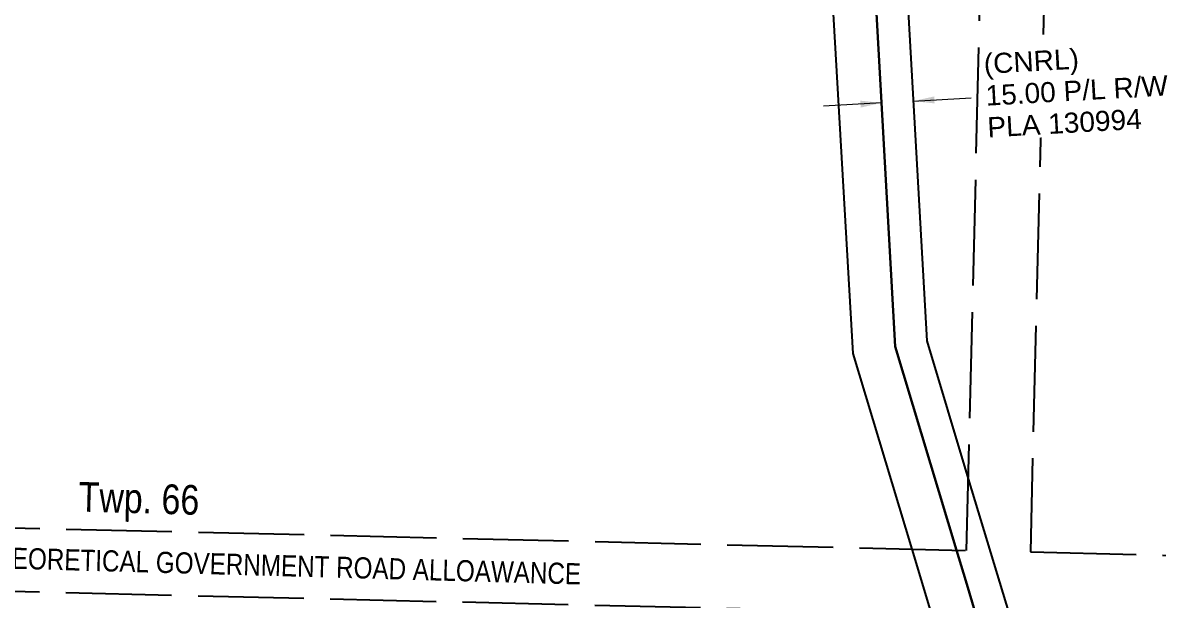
# Model space of a CAD drawing. Extents: x 380192 to 391966, y 6058532 to 6064394.
# Drawn here: x 387979 to 388516, y 6060129 to 6060401 of the extents above; entities that cross this region are included whole.
import ezdxf

# ---------------------------------------------------------------- set-up
doc = ezdxf.new("R2010")
doc.units = 0
doc.header["$LTSCALE"] = 5
doc.linetypes.add('foc-UNSURVEYED', pattern=[12.5, 10, -2.5])
for name, color, linetype in [('D-TXT', 6, 'Continuous'), ('F-RW', 190, 'Continuous'), ('L-USEC', 7, 'foc-UNSURVEYED')]:
    doc.layers.add(name, color=color, linetype=linetype)
doc.layers.add('F-RW-T', color=190, linetype='Continuous', lineweight=9)
doc.styles.add('80CG', font='ARIALN.TTF', dxfattribs={"height": 10})
doc.styles.add('80L', font='ARIALN.TTF', dxfattribs={"height": 10})
doc.styles.add('A80', font='arial.ttf', dxfattribs={"height": 9.5})
doc.dimstyles.new('Compass 5 000', dxfattribs={"dimscale": 5, "dimtxt": 9, "dimasz": 2, "dimexe": 0.2, "dimexo": 0.0625, "dimgap": 0.5, "dimtad": 0, "dimtih": 1, "dimtoh": 1, "dimzin": 0, "dimdsep": 46, "dimtxsty": '80CG', "dimcen": 0.1, "dimse1": 1, "dimse2": 1, "dimclrd": 256, "dimclrt": 256, "dimaunit": 1, "dimadec": 4, "dimazin": 0, "dimtfac": 0.06, "dimtofl": 0, "dimtmove": 0, "dimatfit": 1, "dimfxl": 0.2, "dimtolj": 1, "dimtzin": 0, "dimlwd": -1, "dimarcsym": 0})

msp = doc.modelspace()

# ---------------------------------------------------------------- linework, layer by layer
at = {"layer": 'F-RW', "flags": 128}
for points in [[(388341.99, 6060625.4), (388385.11, 6060623.88), (388385.96, 6060608.88), (388387.1, 6060588.82), (388388.23, 6060568.77), (388389.37, 6060548.72), (388406.19, 6060251.26), (388425.81, 6060186.14), (388445.21, 6060121.74), (388453.7, 6060093.58), (388457.81, 6060079.95), (388453.15, 6060071.57), (388421.58, 6060014.72), (388321.53, 6059834.58), (388319.82, 6059805.65), (388318.04, 6059777.31), (388316.78, 6059756.74), (388138.15, 6059598.47), (388113.21, 6059568.57), (387845.47, 6059331.44), (387784.22, 6059277.2)], [(387762.18, 6059277.72), (387823.43, 6059331.96), (388102.41, 6059579.05), (388128.51, 6059609.96), (388302.19, 6059763.88), (388303.87, 6059791.51), (388306.76, 6059838.89), (388422.37, 6060047.05), (388441.61, 6060081.69), (388429.43, 6060122.12), (388424.62, 6060138.08), (388420.28, 6060152.51), (388391.32, 6060248.63), (388374.36, 6060549.23), (388373.23, 6060569.28), (388372.1, 6060589.34), (388370.97, 6060609.37), (388341.63, 6060610.4)], [(388341.16, 6060590.4), (388371.58, 6060589.35), (388372.1, 6060589.34), (388373.23, 6060569.28), (388374.36, 6060549.23), (388391.32, 6060248.63), (388420.28, 6060152.51), (388424.62, 6060138.08), (388429.43, 6060122.12), (388441.61, 6060081.69), (388422.37, 6060047.05), (388306.76, 6059838.89), (388303.87, 6059791.51), (388302.19, 6059763.88), (388128.51, 6059609.96), (388102.41, 6059579.05), (387823.43, 6059331.96), (387762.18, 6059277.72)], [(387733.17, 6059278.41), (387746.5, 6059290.54), (387794.06, 6059332.66), (388088.07, 6059593.06), (388114.14, 6059623.94), (388282.74, 6059773.36), (388287.08, 6059844.63), (388420.03, 6060084.01), (388408.4, 6060122.62), (388399.24, 6060153.01), (388371.41, 6060245.38), (388353.84, 6060549.94), (388352.68, 6060569.99), (388340.69, 6060570.41)]]:
    msp.add_lwpolyline(points, dxfattribs=at)
at = {"layer": 'L-USEC'}
for p, q in [((388424.98, 6060152.4), (388444.59, 6060946.43)), ((388474.75, 6060945.71), (388455.13, 6060151.68)), ((387624.62, 6060171.38), (388424.98, 6060152.4)), ((388455.13, 6060151.68), (389245.43, 6060132.77)), ((388424.23, 6060122.24), (387623.87, 6060141.23))]:
    msp.add_line(p, q, dxfattribs=at)

# ---------------------------------------------------------------- texts
at = {"layer": 'D-TXT', "color": 3, "insert": (388005.59, 6060184.73), "char_height": 14, "attachment_point": 1, "rotation": 358.4139, "style": '80L'}
msp.add_mtext_dynamic_manual_height_columns('Twp. 66', width=56.4265, gutter_width=47.5, heights=[0], dxfattribs=at)

# ---------------------------------------------------------------- leaders
at = {"layer": 'F-RW-T'}
for points in [[(388384.83, 6060363.63), (388357.38, 6060362.08)], [(388399.79, 6060364.48), (388427.24, 6060366.03)]]:
    msp.add_leader(points, dimstyle='Compass 5 000', override={"dimtxsty": '80CG'}, dxfattribs=at)

# ---------------------------------------------------------------- next in the draw order: texts
at = {"layer": 'F-RW-T', "insert": (388432.86, 6060386.78), "char_height": 9.5, "width": 86.2495, "attachment_point": 1, "rotation": 3.2379, "line_spacing_factor": 0.948, "style": 'A80', "bg_fill": 3, "box_fill_scale": 1.15, "bg_fill_color": 256, "bg_fill_true_color": 256, "bg_fill_transparency": 0}
msp.add_mtext('(CNRL)\\P15.00 P/L R/W PLA 130994', dxfattribs=at)
at = {"layer": 'L-USEC', "insert": (387926.61, 6060155.03), "char_height": 9.9961, "attachment_point": 1, "rotation": 358.414, "style": '80L', "bg_fill": 3, "box_fill_scale": 1.5, "bg_fill_color": 256, "bg_fill_transparency": 0}
msp.add_mtext_dynamic_manual_height_columns('\\pi0.28181;30.18 THEORETICAL GOVERNMENT ROAD ALLOAWANCE', width=315.7123, gutter_width=49.98, heights=[0], dxfattribs=at)

doc.saveas('drawing.dxf')
